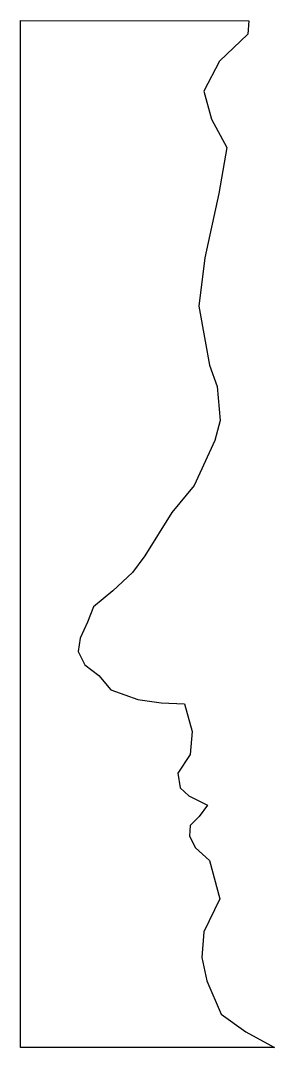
# Model space of a CAD drawing. Header units: millimetres. Extents: x 0 to 11.6, y 0 to 47.
import ezdxf

# ---------------------------------------------------------------- set-up
doc = ezdxf.new("R2010")
doc.units = ezdxf.units.MM
doc.layers.add('Profile', color=7, linetype='CONTINUOUS')

msp = doc.modelspace()

# ---------------------------------------------------------------- linework, layer by layer
at = {"layer": 'Profile', "color": 7}
msp.add_lwpolyline([(10.460665, 46.944777), (10.409575, 46.326237), (9.123558, 45.093367), (8.413275, 43.726067), (8.756446, 42.441672), (9.464142, 41.157277), (9.095442, 39.058127), (8.452042, 36.111038), (8.178676, 33.909538), (8.467942, 32.307738), (8.662342, 31.209838), (9.023642, 30.237938), (9.148142, 28.674238), (8.911142, 27.768338), (7.964966, 25.706238), (6.947856, 24.485138), (5.716736, 22.503338), (5.142416, 21.741738), (4.253016, 20.901938), (3.376206, 20.166138), (3.091275, 19.470138), (2.753265, 18.733538), (2.674805, 18.133438), (2.966865, 17.522038), (3.613246, 17.034238), (4.165166, 16.373638), (4.805866, 16.153038), (5.391436, 15.935238), (6.461196, 15.779938), (7.529405, 15.730838), (7.881755, 14.476938), (7.776045, 13.426438), (7.223506, 12.572838), (7.319826, 11.901438), (7.720495, 11.529238), (8.571542, 11.108138), (8.198396, 10.595638), (7.783065, 10.172638), (7.756635, 9.687738), (8.027426, 9.152538), (8.660842, 8.582738), (9.136342, 6.822338), (8.410546, 5.324738), (8.311746, 4.156138), (8.548542, 3.088338), (9.203142, 1.558438), (10.319942, 0.758638), (11.632342, 0.038838), (0.038303, 0.038838), (0.037377, 46.952287)], close=True, dxfattribs=at)

doc.saveas('drawing.dxf')
